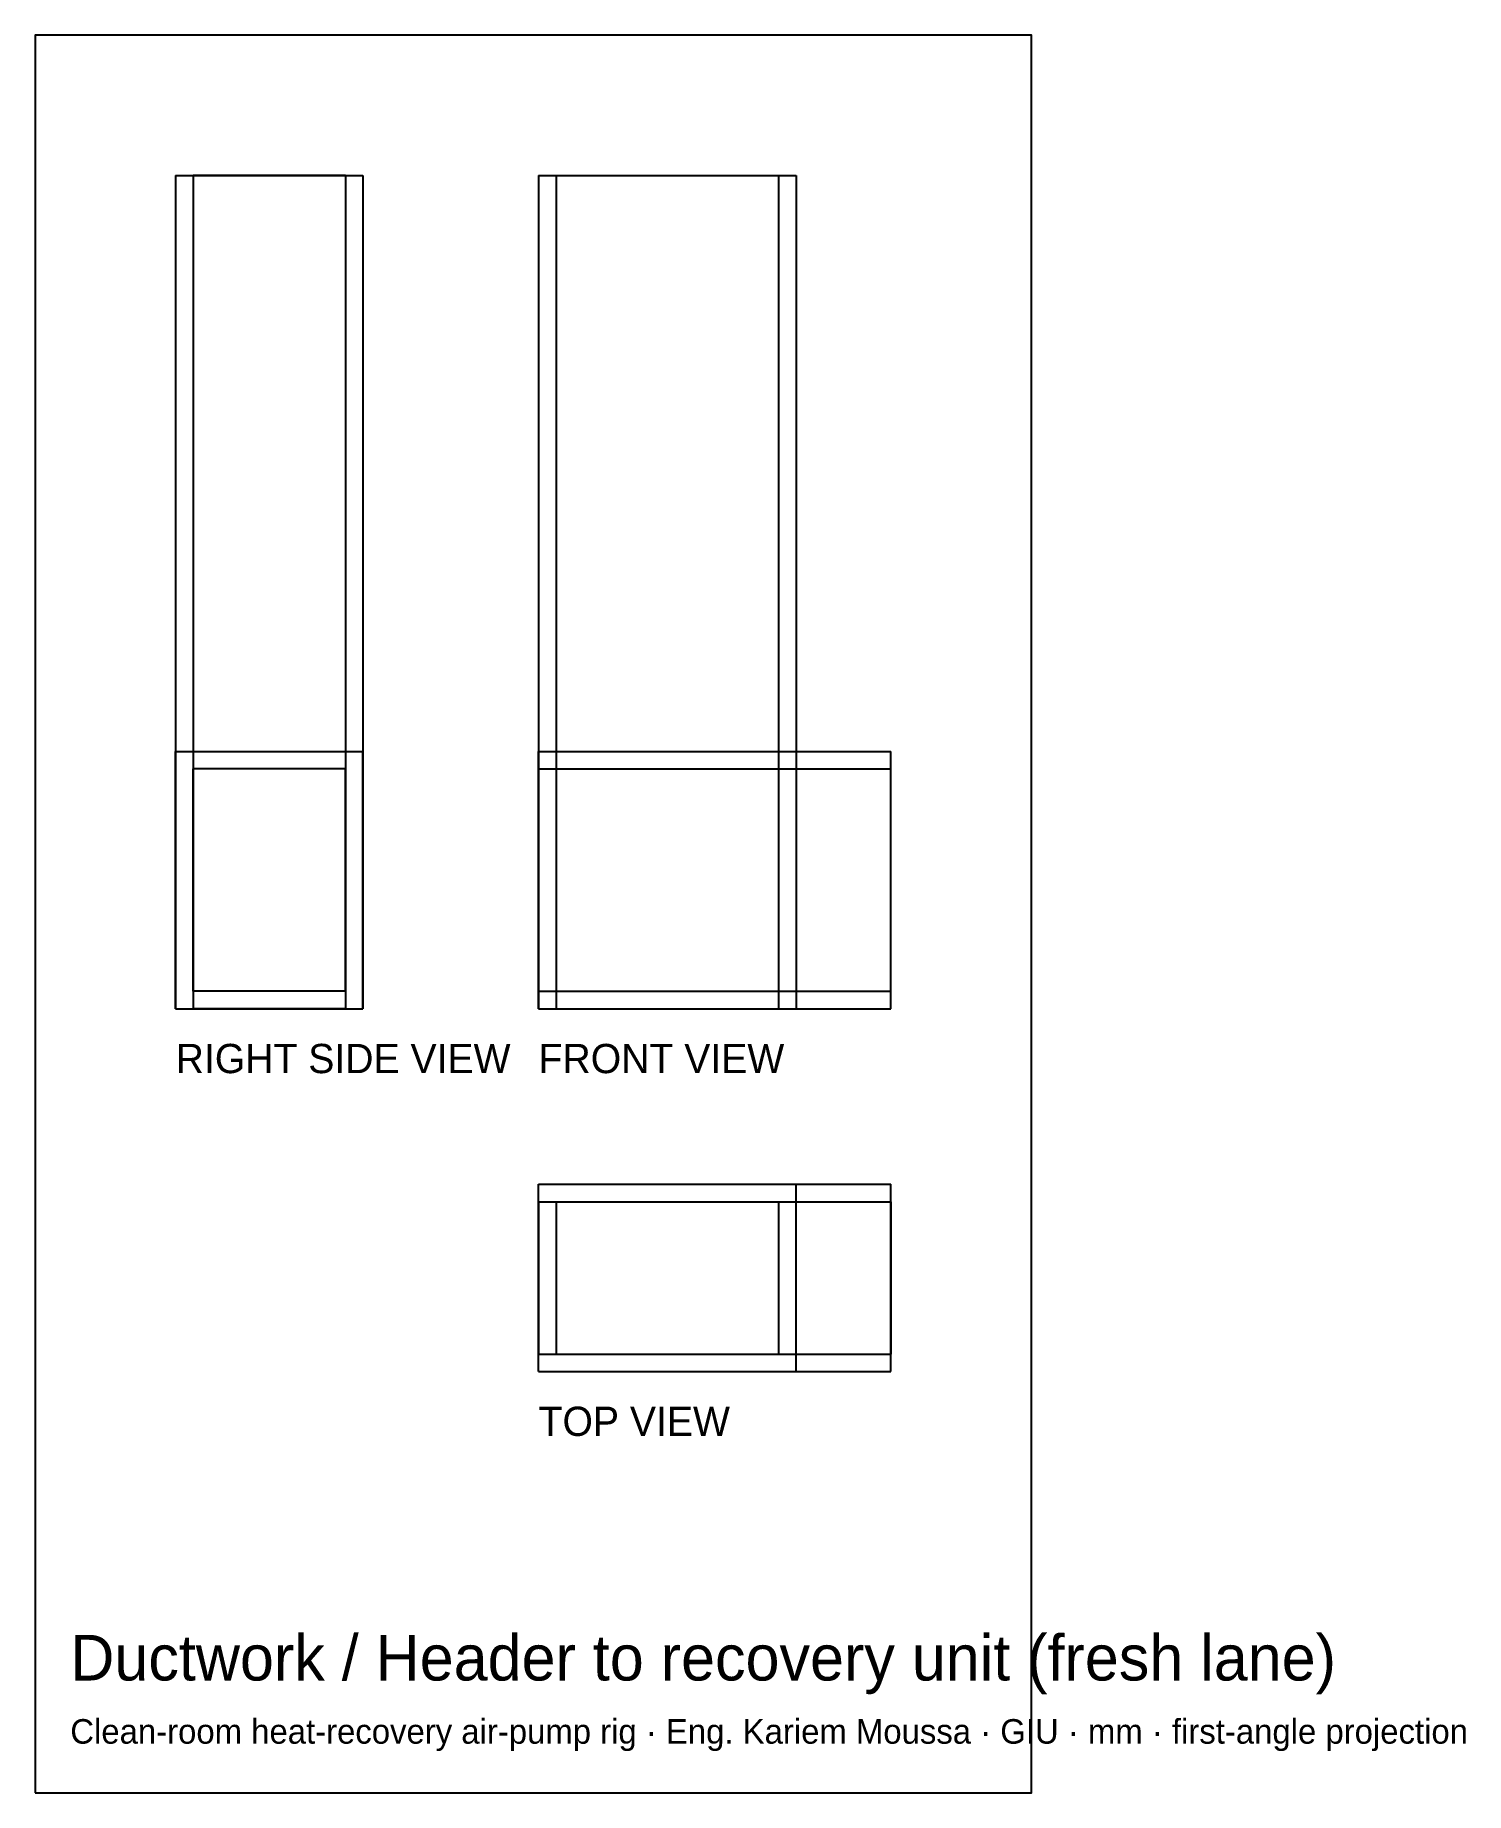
# Model space of a CAD drawing. Header units: millimetres. Extents: x -519 to -397, y -28 to 122.
import ezdxf

# ---------------------------------------------------------------- set-up
doc = ezdxf.new("R2010")
doc.units = ezdxf.units.MM
for name, color, linetype in [('BORDER', 7, 'Continuous'), ('HIDDEN', 8, 'Continuous'), ('TEXT', 5, 'Continuous'), ('VISIBLE', 7, 'Continuous')]:
    doc.layers.add(name, color=color, linetype=linetype)

msp = doc.modelspace()

# ---------------------------------------------------------------- linework, layer by layer
at = {"layer": 'BORDER'}
msp.add_lwpolyline([(-519, -28.2), (-433.9, -28.2), (-433.9, 122), (-519, 122)], close=True, dxfattribs=at)
at = {"layer": 'HIDDEN'}
for points in [[(-507, 110), (-491, 110)], [(-507, 110), (-507, 38.8)], [(-505.5, 110), (-505.5, 38.8)], [(-505.5, 110), (-505.5, 38.8)], [(-492.5, 110), (-505.5, 110)], [(-492.5, 110), (-505.5, 110)], [(-492.5, 110), (-492.5, 38.8)], [(-492.5, 110), (-492.5, 38.8)], [(-491, 110), (-491, 38.8)], [(-476, 110), (-454, 110)], [(-476, 110), (-476, 38.8)], [(-474.5, 110), (-474.5, 38.8)], [(-474.5, 110), (-474.5, 38.8)], [(-474.5, 110), (-455.5, 110)], [(-474.5, 110), (-455.5, 110)], [(-455.5, 110), (-455.5, 38.8)], [(-455.5, 110), (-455.5, 38.8)], [(-454, 110), (-454, 38.8)], [(-507, 60.8), (-507, 38.8)], [(-507, 60.8), (-491, 60.8)], [(-507, 38.8), (-507, 60.8)], [(-491, 60.8), (-491, 38.8)], [(-491, 38.8), (-491, 60.8)], [(-476, 38.8), (-476, 60.8)], [(-476, 60.8), (-445.9, 60.8)], [(-445.9, 38.8), (-445.9, 60.8)], [(-505.5, 40.3), (-505.5, 59.3)], [(-492.5, 59.3), (-505.5, 59.3)], [(-492.5, 40.3), (-492.5, 59.3)], [(-476, 59.3), (-445.9, 59.3)], [(-476, 59.3), (-445.9, 59.3)], [(-476, 40.3), (-476, 59.3)], [(-476, 40.3), (-476, 59.3)], [(-445.9, 40.3), (-445.9, 59.3)], [(-445.9, 40.3), (-445.9, 59.3)], [(-492.5, 40.3), (-505.5, 40.3)], [(-476, 40.3), (-445.9, 40.3)], [(-476, 40.3), (-445.9, 40.3)], [(-507, 38.8), (-491, 38.8)], [(-507, 38.8), (-491, 38.8)], [(-507, 38.8), (-491, 38.8)], [(-492.5, 38.8), (-505.5, 38.8)], [(-492.5, 38.8), (-505.5, 38.8)], [(-476, 38.8), (-454, 38.8)], [(-476, 38.8), (-445.9, 38.8)], [(-474.5, 38.8), (-455.5, 38.8)], [(-474.5, 38.8), (-455.5, 38.8)], [(-476, 23.8), (-454, 23.8)], [(-476, 7.8), (-476, 23.8)], [(-476, 23.8), (-454, 23.8)], [(-476, 7.8), (-476, 23.8)], [(-476, 23.8), (-445.9, 23.8)], [(-476, 7.8), (-476, 23.8)], [(-454, 7.8), (-454, 23.8)], [(-445.9, 7.8), (-445.9, 23.8)], [(-476, 22.3), (-445.9, 22.3)], [(-476, 22.3), (-445.9, 22.3)], [(-476, 22.3), (-476, 9.3)], [(-476, 22.3), (-476, 9.3)], [(-474.5, 22.3), (-455.5, 22.3)], [(-474.5, 22.3), (-474.5, 9.3)], [(-455.5, 22.3), (-455.5, 9.3)], [(-445.9, 22.3), (-445.9, 9.3)], [(-445.9, 22.3), (-445.9, 9.3)], [(-476, 9.3), (-445.9, 9.3)], [(-476, 9.3), (-445.9, 9.3)], [(-474.5, 9.3), (-455.5, 9.3)], [(-476, 7.8), (-454, 7.8)], [(-476, 7.8), (-454, 7.8)], [(-476, 7.8), (-445.9, 7.8)]]:
    msp.add_lwpolyline(points, dxfattribs=at)
at = {"layer": 'VISIBLE'}
for points in [[(-507, 110), (-491, 110)], [(-507, 110), (-507, 60.8)], [(-491, 110), (-491, 60.8)], [(-476, 110), (-454, 110)], [(-476, 110), (-476, 38.8)], [(-454, 110), (-454, 38.8)], [(-507, 60.8), (-491, 60.8)], [(-507, 38.8), (-507, 60.8)], [(-491, 38.8), (-491, 60.8)], [(-476, 38.8), (-476, 60.8)], [(-476, 60.8), (-445.9, 60.8)], [(-445.9, 38.8), (-445.9, 60.8)], [(-505.5, 40.3), (-505.5, 59.3)], [(-492.5, 59.3), (-505.5, 59.3)], [(-492.5, 40.3), (-492.5, 59.3)], [(-492.5, 40.3), (-505.5, 40.3)], [(-507, 38.8), (-491, 38.8)], [(-476, 38.8), (-454, 38.8)], [(-476, 38.8), (-445.9, 38.8)], [(-476, 23.8), (-454, 23.8)], [(-476, 7.8), (-476, 23.8)], [(-454, 7.8), (-454, 23.8)], [(-454, 23.8), (-445.9, 23.8)], [(-445.9, 7.8), (-445.9, 23.8)], [(-474.5, 22.3), (-455.5, 22.3)], [(-474.5, 22.3), (-474.5, 9.3)], [(-455.5, 22.3), (-455.5, 9.3)], [(-474.5, 9.3), (-455.5, 9.3)], [(-476, 7.8), (-454, 7.8)], [(-454, 7.8), (-445.9, 7.8)]]:
    msp.add_lwpolyline(points, dxfattribs=at)

# ---------------------------------------------------------------- texts
at = {"layer": 'TEXT'}
for s, height, p in [('RIGHT SIDE VIEW', 2.5, (-507, 33.3)), ('FRONT VIEW', 2.5, (-476, 33.3)), ('TOP VIEW', 2.5, (-476, 2.3)), ('Ductwork / Header to recovery unit (fresh lane)', 3.9, (-516, -18.6)), ('Clean-room heat-recovery air-pump rig · Eng. Kariem Moussa · GIU · mm · first-angle projection', 2.1, (-516, -24))]:
    msp.add_text(s, height=height, dxfattribs=at).set_placement(p)

doc.saveas('drawing.dxf')
